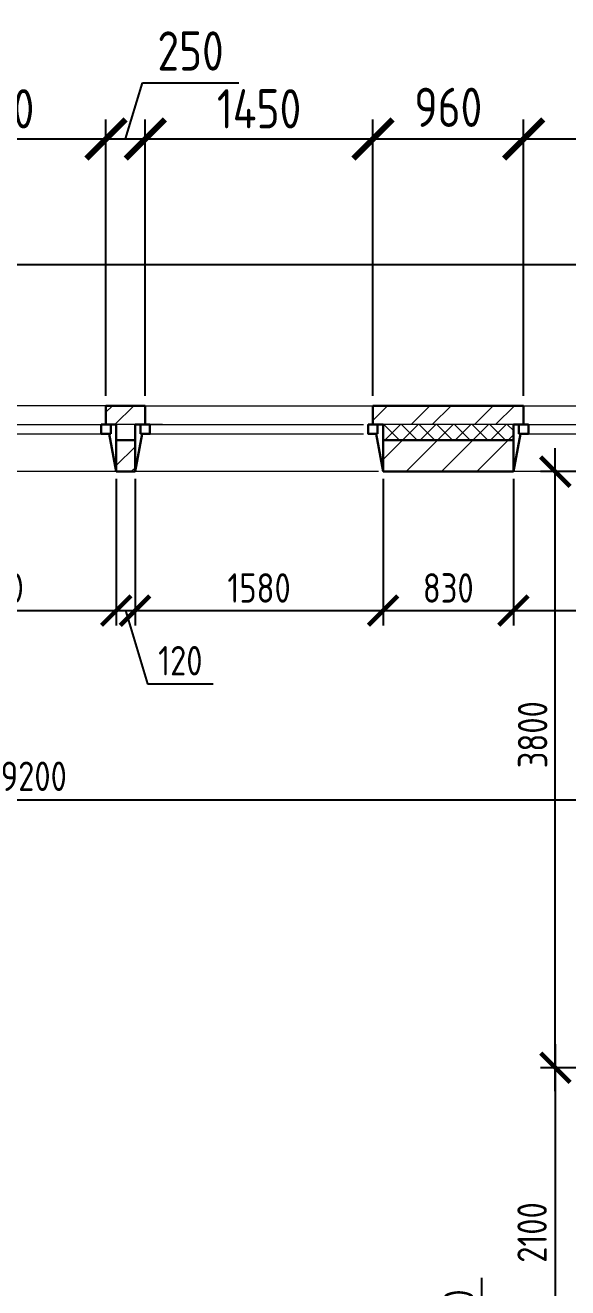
# Model space of a CAD drawing. Header units: millimetres. Extents: x -56498 to 234605, y -296269 to -29969.
# Drawn here: x 90328 to 93783, y -39588 to -31540 of the extents above; entities that cross this region are included whole.
import ezdxf

# ---------------------------------------------------------------- set-up
doc = ezdxf.new("R2010")
doc.units = ezdxf.units.MM
doc.header["$LTSCALE"] = 100
doc.header["$PDMODE"] = 35
for name, color, linetype, lineweight in [('0.3', 7, 'Continuous', 30), ('Розміри 0.09', 5, 'Continuous', 9), ('Тонкі 0.18', 142, 'Continuous', 18), ('Штрихування 0.09', 253, 'Continuous', 9)]:
    doc.layers.add(name, color=color, linetype=linetype, lineweight=lineweight)
doc.styles.add('GOST 2.304', font='CS_Gost2304.shx')
doc.dimstyles.new('SPDS', dxfattribs={"dimscale": 100, "dimtxt": 2.5, "dimasz": 2.5, "dimexe": 1.25, "dimexo": 0.625, "dimtad": 1, "dimrnd": 0.001, "dimtxsty": 'GOST 2.304', "dimblk": 'ARCHTICK', "dimcen": 2.5, "dimdle": 2, "dimadec": 0, "dimazin": 2, "dimtfac": 0.75, "dimtmove": 1, "dimatfit": 3, "dimfxl": 0, "dimtolj": 1, "dimarcsym": 0})
pattern_1 = [(45, (0, 59424.92), (-202.05576, 202.05576), []), (45, (134.7, 59424.92), (-202.05576, 202.05576), [])]

# ---------------------------------------------------------------- blocks, each defined once
blk = doc.blocks.new('_ArchTick')
at = {"color": 0, "linetype": 'ByBlock', "const_width": 0.15}
blk.add_lwpolyline([(-0.5, -0.5), (0.5, 0.5)], dxfattribs=at)
blk = doc.blocks.new('*D942')
at = {"layer": 'Defpoints', "color": 0, "transparency": 16777216}
for p in [(89002.3, -33065.4), (98341.3, -33065.4), (96502.3, -33965.4)]:
    blk.add_point(p, dxfattribs=at)
at = {"layer": 'Розміри 0.09', "color": 0, "lineweight": -2, "transparency": 16777216}
for p, q in [((98341.3, -34165.4), (98341.3, -32865.4)), ((89064.8, -33065.4), (98466.3, -33065.4)), ((96564.8, -33965.4), (98466.3, -33965.4))]:
    blk.add_line(p, q, dxfattribs=at)
at = {"layer": 'Розміри 0.09', "color": 0, "lineweight": -2, "transparency": 16777216, "xscale": 250, "yscale": 250, "zscale": 250}
for p, rotation in [((98341.3, -33065.4), 90), ((98341.3, -33965.4), 270)]:
    blk.add_blockref('_ArchTick', p, dxfattribs=dict(at, rotation=rotation))
at = {"layer": 'Розміри 0.09', "color": 0, "transparency": 16777216, "insert": (98146.6, -33515.4), "char_height": 250, "attachment_point": 5, "rotation": 90, "style": 'GOST 2.304'}
blk.add_mtext('\\A1;900', dxfattribs=at)
blk = doc.blocks.new('*D913')
at = {"layer": 'Defpoints', "color": 0, "transparency": 16777216}
for p in [(94952.3, -32265.4), (93502.3, -33965.4), (94952.3, -33965.4)]:
    blk.add_point(p, dxfattribs=at)
at = {"layer": 'Розміри 0.09', "color": 0, "lineweight": -2, "transparency": 16777216}
for p, q in [((93502.3, -33902.9), (93502.3, -32140.4)), ((94952.3, -33902.9), (94952.3, -32140.4)), ((93302.3, -32265.4), (95152.3, -32265.4))]:
    blk.add_line(p, q, dxfattribs=at)
at = {"layer": 'Розміри 0.09', "color": 0, "lineweight": -2, "transparency": 16777216, "xscale": 250, "yscale": 250, "zscale": 250, "rotation": 180}
blk.add_blockref('_ArchTick', (93502.3, -32265.4), dxfattribs=at)
at = {"layer": 'Розміри 0.09', "color": 0, "lineweight": -2, "transparency": 16777216, "xscale": 250, "yscale": 250, "zscale": 250}
blk.add_blockref('_ArchTick', (94952.3, -32265.4), dxfattribs=at)
at = {"layer": 'Розміри 0.09', "color": 0, "transparency": 16777216, "insert": (94227.3, -32072.8), "char_height": 250, "attachment_point": 5, "style": 'GOST 2.304'}
blk.add_mtext('\\A1;1450', dxfattribs=at)
blk = doc.blocks.new('*D914')
at = {"layer": 'Defpoints', "color": 0, "transparency": 16777216}
for p in [(92542.3, -32265.4), (91092.3, -33965.4), (92542.3, -33965.4)]:
    blk.add_point(p, dxfattribs=at)
at = {"layer": 'Розміри 0.09', "color": 0, "lineweight": -2, "transparency": 16777216}
for p, q in [((91092.3, -33902.9), (91092.3, -32140.4)), ((92542.3, -33902.9), (92542.3, -32140.4)), ((90892.3, -32265.4), (92742.3, -32265.4))]:
    blk.add_line(p, q, dxfattribs=at)
at = {"layer": 'Розміри 0.09', "color": 0, "lineweight": -2, "transparency": 16777216, "xscale": 250, "yscale": 250, "zscale": 250, "rotation": 180}
blk.add_blockref('_ArchTick', (91092.3, -32265.4), dxfattribs=at)
at = {"layer": 'Розміри 0.09', "color": 0, "lineweight": -2, "transparency": 16777216, "xscale": 250, "yscale": 250, "zscale": 250}
blk.add_blockref('_ArchTick', (92542.3, -32265.4), dxfattribs=at)
at = {"layer": 'Розміри 0.09', "color": 0, "transparency": 16777216, "insert": (91817.3, -32072.8), "char_height": 250, "attachment_point": 5, "style": 'GOST 2.304'}
blk.add_mtext('\\A1;1450', dxfattribs=at)
blk = doc.blocks.new('*D915')
at = {"layer": 'Defpoints', "color": 0, "transparency": 16777216}
for p in [(90842.3, -32265.4), (89392.3, -33965.4), (90842.3, -33965.4)]:
    blk.add_point(p, dxfattribs=at)
at = {"layer": 'Розміри 0.09', "color": 0, "lineweight": -2, "transparency": 16777216}
for p, q in [((89392.3, -33902.9), (89392.3, -32140.4)), ((90842.3, -33902.9), (90842.3, -32140.4)), ((89192.3, -32265.4), (91042.3, -32265.4))]:
    blk.add_line(p, q, dxfattribs=at)
at = {"layer": 'Розміри 0.09', "color": 0, "lineweight": -2, "transparency": 16777216, "xscale": 250, "yscale": 250, "zscale": 250, "rotation": 180}
blk.add_blockref('_ArchTick', (89392.3, -32265.4), dxfattribs=at)
at = {"layer": 'Розміри 0.09', "color": 0, "lineweight": -2, "transparency": 16777216, "xscale": 250, "yscale": 250, "zscale": 250}
blk.add_blockref('_ArchTick', (90842.3, -32265.4), dxfattribs=at)
at = {"layer": 'Розміри 0.09', "color": 0, "transparency": 16777216, "insert": (90117.3, -32072.8), "char_height": 250, "attachment_point": 5, "style": 'GOST 2.304'}
blk.add_mtext('\\A1;1450', dxfattribs=at)
blk = doc.blocks.new('*D917')
at = {"layer": 'Defpoints', "color": 0, "transparency": 16777216}
for p in [(93502.3, -32265.4), (92542.3, -33965.4), (93502.3, -33965.4)]:
    blk.add_point(p, dxfattribs=at)
at = {"layer": 'Розміри 0.09', "color": 0, "lineweight": -2, "transparency": 16777216}
for p, q in [((92542.3, -33902.9), (92542.3, -32140.4)), ((93502.3, -33902.9), (93502.3, -32140.4)), ((92342.3, -32265.4), (93702.3, -32265.4))]:
    blk.add_line(p, q, dxfattribs=at)
at = {"layer": 'Розміри 0.09', "color": 0, "lineweight": -2, "transparency": 16777216, "xscale": 250, "yscale": 250, "zscale": 250, "rotation": 180}
blk.add_blockref('_ArchTick', (92542.3, -32265.4), dxfattribs=at)
at = {"layer": 'Розміри 0.09', "color": 0, "lineweight": -2, "transparency": 16777216, "xscale": 250, "yscale": 250, "zscale": 250}
blk.add_blockref('_ArchTick', (93502.3, -32265.4), dxfattribs=at)
at = {"layer": 'Розміри 0.09', "color": 0, "transparency": 16777216, "insert": (93022.3, -32063.5), "char_height": 250, "attachment_point": 5, "style": 'GOST 2.304'}
blk.add_mtext('\\A1;960', dxfattribs=at)
blk = doc.blocks.new('*D918')
at = {"layer": 'Defpoints', "color": 0, "transparency": 16777216}
for p in [(91092.3, -32265.4), (90842.3, -33965.4), (91092.3, -33965.4)]:
    blk.add_point(p, dxfattribs=at)
at = {"layer": 'Розміри 0.09', "color": 0, "lineweight": -2, "transparency": 16777216}
for p, q in [((90967.3, -32265.4), (91074.9, -31906.8)), ((91074.9, -31906.8), (91687.4, -31906.8)), ((90842.3, -33902.9), (90842.3, -32140.4)), ((91092.3, -33902.9), (91092.3, -32140.4)), ((90642.3, -32265.4), (91292.3, -32265.4))]:
    blk.add_line(p, q, dxfattribs=at)
at = {"layer": 'Розміри 0.09', "color": 0, "lineweight": -2, "transparency": 16777216, "xscale": 250, "yscale": 250, "zscale": 250, "rotation": 180}
blk.add_blockref('_ArchTick', (90842.3, -32265.4), dxfattribs=at)
at = {"layer": 'Розміри 0.09', "color": 0, "lineweight": -2, "transparency": 16777216, "xscale": 250, "yscale": 250, "zscale": 250}
blk.add_blockref('_ArchTick', (91092.3, -32265.4), dxfattribs=at)
at = {"layer": 'Розміри 0.09', "color": 0, "transparency": 16777216, "insert": (91381.1, -31704.5), "char_height": 250, "attachment_point": 5, "style": 'GOST 2.304'}
blk.add_mtext('\\A1;250', dxfattribs=at)
blk = doc.blocks.new('*D1214')
at = {"layer": 'Defpoints', "color": 0, "transparency": 16777216}
for p in [(93704.1, -34385.4), (95017.3, -34385.4), (94982.3, -38185.4)]:
    blk.add_point(p, dxfattribs=at)
at = {"layer": 'Розміри 0.09', "color": 0, "lineweight": -2, "transparency": 16777216}
for p, q in [((93704.1, -38335.4), (93704.1, -34235.4)), ((94970.4, -34385.4), (93610.4, -34385.4)), ((94935.4, -38185.4), (93610.4, -38185.4))]:
    blk.add_line(p, q, dxfattribs=at)
at = {"layer": 'Розміри 0.09', "color": 0, "lineweight": -2, "transparency": 16777216, "xscale": 187.5, "yscale": 187.5, "zscale": 187.5}
for p, rotation in [((93704.1, -34385.4), 90), ((93704.1, -38185.4), 270)]:
    blk.add_blockref('_ArchTick', p, dxfattribs=dict(at, rotation=rotation))
at = {"layer": 'Розміри 0.09', "color": 0, "transparency": 16777216, "insert": (93559.6, -36062.6), "char_height": 187.5, "attachment_point": 5, "rotation": 90, "style": 'GOST 2.304'}
blk.add_mtext('\\A1;3800', dxfattribs=at)
blk = doc.blocks.new('*D1215')
at = {"layer": 'Defpoints', "color": 0, "transparency": 16777216}
for p in [(94982.3, -38185.4), (93704.1, -40285.4), (94441.3, -40285.4)]:
    blk.add_point(p, dxfattribs=at)
at = {"layer": 'Розміри 0.09', "color": 0, "lineweight": -2, "transparency": 16777216}
for p, q in [((93704.1, -38035.4), (93704.1, -40435.4)), ((94935.4, -38185.4), (93610.4, -38185.4)), ((94394.4, -40285.4), (93610.4, -40285.4))]:
    blk.add_line(p, q, dxfattribs=at)
at = {"layer": 'Розміри 0.09', "color": 0, "lineweight": -2, "transparency": 16777216, "xscale": 187.5, "yscale": 187.5, "zscale": 187.5}
for p, rotation in [((93704.1, -38185.4), 90), ((93704.1, -40285.4), 270)]:
    blk.add_blockref('_ArchTick', p, dxfattribs=dict(at, rotation=rotation))
at = {"layer": 'Розміри 0.09', "color": 0, "transparency": 16777216, "insert": (93556.2, -39235.4), "char_height": 187.5, "attachment_point": 5, "rotation": 90, "style": 'GOST 2.304'}
blk.add_mtext('\\A1;2100', dxfattribs=at)
blk = doc.blocks.new('*D1218')
at = {"layer": 'Defpoints', "color": 0, "transparency": 16777216}
for p in [(89327.3, -34385.4), (90907.3, -34385.4), (90907.3, -35271.6)]:
    blk.add_point(p, dxfattribs=at)
at = {"layer": 'Розміри 0.09', "color": 0, "lineweight": -2, "transparency": 16777216}
for p, q in [((89327.3, -34432.3), (89327.3, -35365.4)), ((90907.3, -34432.3), (90907.3, -35365.4)), ((89177.3, -35271.6), (91057.3, -35271.6))]:
    blk.add_line(p, q, dxfattribs=at)
at = {"layer": 'Розміри 0.09', "color": 0, "lineweight": -2, "transparency": 16777216, "xscale": 187.5, "yscale": 187.5, "zscale": 187.5, "rotation": 180}
blk.add_blockref('_ArchTick', (89327.3, -35271.6), dxfattribs=at)
at = {"layer": 'Розміри 0.09', "color": 0, "lineweight": -2, "transparency": 16777216, "xscale": 187.5, "yscale": 187.5, "zscale": 187.5}
blk.add_blockref('_ArchTick', (90907.3, -35271.6), dxfattribs=at)
at = {"layer": 'Розміри 0.09', "color": 0, "transparency": 16777216, "insert": (90117.3, -35127.1), "char_height": 187.5, "attachment_point": 5, "style": 'GOST 2.304'}
blk.add_mtext('\\A1;1580', dxfattribs=at)
blk = doc.blocks.new('*D1219')
at = {"layer": 'Defpoints', "color": 0, "transparency": 16777216}
for p in [(90907.3, -34385.4), (91027.3, -34385.4), (91027.3, -35271.6)]:
    blk.add_point(p, dxfattribs=at)
at = {"layer": 'Розміри 0.09', "color": 0, "lineweight": -2, "transparency": 16777216}
for p, q in [((90907.3, -34432.3), (90907.3, -35365.4)), ((91027.3, -34432.3), (91027.3, -35365.4)), ((90757.3, -35271.6), (91177.3, -35271.6)), ((90967.3, -35271.6), (91107.4, -35738.7)), ((91107.4, -35738.7), (91524.6, -35738.7))]:
    blk.add_line(p, q, dxfattribs=at)
at = {"layer": 'Розміри 0.09', "color": 0, "lineweight": -2, "transparency": 16777216, "xscale": 187.5, "yscale": 187.5, "zscale": 187.5, "rotation": 180}
blk.add_blockref('_ArchTick', (90907.3, -35271.6), dxfattribs=at)
at = {"layer": 'Розміри 0.09', "color": 0, "lineweight": -2, "transparency": 16777216, "xscale": 187.5, "yscale": 187.5, "zscale": 187.5}
blk.add_blockref('_ArchTick', (91027.3, -35271.6), dxfattribs=at)
at = {"layer": 'Розміри 0.09', "color": 0, "transparency": 16777216, "insert": (91316, -35590.8), "char_height": 187.5, "attachment_point": 5, "style": 'GOST 2.304'}
blk.add_mtext('\\A1;120', dxfattribs=at)
blk = doc.blocks.new('*D1220')
at = {"layer": 'Defpoints', "color": 0, "transparency": 16777216}
for p in [(91027.3, -34385.4), (92607.3, -34385.4), (92607.3, -35271.6)]:
    blk.add_point(p, dxfattribs=at)
at = {"layer": 'Розміри 0.09', "color": 0, "lineweight": -2, "transparency": 16777216}
for p, q in [((91027.3, -34432.3), (91027.3, -35365.4)), ((92607.3, -34432.3), (92607.3, -35365.4)), ((90877.3, -35271.6), (92757.3, -35271.6))]:
    blk.add_line(p, q, dxfattribs=at)
at = {"layer": 'Розміри 0.09', "color": 0, "lineweight": -2, "transparency": 16777216, "xscale": 187.5, "yscale": 187.5, "zscale": 187.5, "rotation": 180}
blk.add_blockref('_ArchTick', (91027.3, -35271.6), dxfattribs=at)
at = {"layer": 'Розміри 0.09', "color": 0, "lineweight": -2, "transparency": 16777216, "xscale": 187.5, "yscale": 187.5, "zscale": 187.5}
blk.add_blockref('_ArchTick', (92607.3, -35271.6), dxfattribs=at)
at = {"layer": 'Розміри 0.09', "color": 0, "transparency": 16777216, "insert": (91817.3, -35127.1), "char_height": 187.5, "attachment_point": 5, "style": 'GOST 2.304'}
blk.add_mtext('\\A1;1580', dxfattribs=at)
blk = doc.blocks.new('*D1224')
at = {"layer": 'Defpoints', "color": 0, "transparency": 16777216}
for p in [(92607.3, -34385.4), (93437.3, -34385.4), (93437.3, -35271.6)]:
    blk.add_point(p, dxfattribs=at)
at = {"layer": 'Розміри 0.09', "color": 0, "lineweight": -2, "transparency": 16777216}
for p, q in [((92607.3, -34432.3), (92607.3, -35365.4)), ((93437.3, -34432.3), (93437.3, -35365.4)), ((92457.3, -35271.6), (93587.3, -35271.6))]:
    blk.add_line(p, q, dxfattribs=at)
at = {"layer": 'Розміри 0.09', "color": 0, "lineweight": -2, "transparency": 16777216, "xscale": 187.5, "yscale": 187.5, "zscale": 187.5, "rotation": 180}
blk.add_blockref('_ArchTick', (92607.3, -35271.6), dxfattribs=at)
at = {"layer": 'Розміри 0.09', "color": 0, "lineweight": -2, "transparency": 16777216, "xscale": 187.5, "yscale": 187.5, "zscale": 187.5}
blk.add_blockref('_ArchTick', (93437.3, -35271.6), dxfattribs=at)
at = {"layer": 'Розміри 0.09', "color": 0, "transparency": 16777216, "insert": (93022.3, -35127.1), "char_height": 187.5, "attachment_point": 5, "style": 'GOST 2.304'}
blk.add_mtext('\\A1;830', dxfattribs=at)
blk = doc.blocks.new('*D1225')
at = {"layer": 'Defpoints', "color": 0, "transparency": 16777216}
for p in [(93437.3, -34385.4), (95017.3, -34385.4), (95017.3, -35271.6)]:
    blk.add_point(p, dxfattribs=at)
at = {"layer": 'Розміри 0.09', "color": 0, "lineweight": -2, "transparency": 16777216}
for p, q in [((93437.3, -34432.3), (93437.3, -35365.4)), ((95017.3, -34432.3), (95017.3, -35365.4)), ((93287.3, -35271.6), (95167.3, -35271.6))]:
    blk.add_line(p, q, dxfattribs=at)
at = {"layer": 'Розміри 0.09', "color": 0, "lineweight": -2, "transparency": 16777216, "xscale": 187.5, "yscale": 187.5, "zscale": 187.5, "rotation": 180}
blk.add_blockref('_ArchTick', (93437.3, -35271.6), dxfattribs=at)
at = {"layer": 'Розміри 0.09', "color": 0, "lineweight": -2, "transparency": 16777216, "xscale": 187.5, "yscale": 187.5, "zscale": 187.5}
blk.add_blockref('_ArchTick', (95017.3, -35271.6), dxfattribs=at)
at = {"layer": 'Розміри 0.09', "color": 0, "transparency": 16777216, "insert": (94044.6, -35127.1), "char_height": 187.5, "attachment_point": 5, "style": 'GOST 2.304'}
blk.add_mtext('\\A1;1580', dxfattribs=at)
blk = doc.blocks.new('*D1234')
at = {"layer": 'Defpoints', "color": 0, "transparency": 16777216}
for p in [(94441.3, -40285.4), (93704.1, -40485.4), (94027.6, -40485.4)]:
    blk.add_point(p, dxfattribs=at)
at = {"layer": 'Розміри 0.09', "color": 0, "lineweight": -2, "transparency": 16777216}
for p, q in [((93237, -39983.1), (93237, -39523.7)), ((93704.1, -40385.4), (93237, -39983.1)), ((93704.1, -40135.4), (93704.1, -40635.4)), ((94394.4, -40285.4), (93610.4, -40285.4)), ((93980.7, -40485.4), (93610.4, -40485.4))]:
    blk.add_line(p, q, dxfattribs=at)
at = {"layer": 'Розміри 0.09', "color": 0, "lineweight": -2, "transparency": 16777216, "xscale": 187.5, "yscale": 187.5, "zscale": 187.5}
for p, rotation in [((93704.1, -40285.4), 90), ((93704.1, -40485.4), 270)]:
    blk.add_blockref('_ArchTick', p, dxfattribs=dict(at, rotation=rotation))
at = {"layer": 'Розміри 0.09', "color": 0, "transparency": 16777216, "insert": (93089.1, -39753.4), "char_height": 187.5, "attachment_point": 5, "rotation": 90, "style": 'GOST 2.304'}
blk.add_mtext('\\A1;200', dxfattribs=at)
blk = doc.blocks.new('*D1235')
at = {"layer": 'Defpoints', "color": 0, "transparency": 16777216}
for p in [(85782.3, -36480.7), (85782.3, -40285.4), (94982.3, -40285.4)]:
    blk.add_point(p, dxfattribs=at)
at = {"layer": 'Розміри 0.09', "color": 0, "lineweight": -2, "transparency": 16777216}
for p, q in [((85782.3, -40238.6), (85782.3, -36387)), ((94982.3, -40238.6), (94982.3, -36387)), ((95132.3, -36480.7), (85632.3, -36480.7))]:
    blk.add_line(p, q, dxfattribs=at)
at = {"layer": 'Розміри 0.09', "color": 0, "lineweight": -2, "transparency": 16777216, "xscale": 187.5, "yscale": 187.5, "zscale": 187.5, "rotation": 180}
blk.add_blockref('_ArchTick', (85782.3, -36480.7), dxfattribs=at)
at = {"layer": 'Розміри 0.09', "color": 0, "lineweight": -2, "transparency": 16777216, "xscale": 187.5, "yscale": 187.5, "zscale": 187.5}
blk.add_blockref('_ArchTick', (94982.3, -36480.7), dxfattribs=at)
at = {"layer": 'Розміри 0.09', "color": 0, "transparency": 16777216, "insert": (90382.3, -36327.4), "char_height": 187.5, "attachment_point": 5, "style": 'GOST 2.304'}
blk.add_mtext('\\A1;9200', dxfattribs=at)

msp = doc.modelspace()

# ---------------------------------------------------------------- hatches: boundary and pattern name
at = {"layer": 'Штрихування 0.09'}
h = msp.add_hatch(dxfattribs=at)
h.set_pattern_fill('ANSI32', color=256, scale=30, style=0)
h.set_pattern_definition(pattern_1)
h.paths.add_polyline_path([(91027.292, -34085.435), (90907.29, -34085.435), (90907.29, -34185.435), (91027.292, -34185.435)])
h.paths.add_polyline_path([(91027.292, -34185.435), (90907.29, -34185.435), (90907.29, -34385.435), (91027.292, -34385.435)])
h.paths.add_polyline_path([(91092.292, -33965.435), (90842.29, -33965.435), (90842.29, -34085.435), (90872.29, -34085.435), (90907.29, -34085.435), (91092.292, -34085.435)])
h = msp.add_hatch(dxfattribs=at)
h.set_pattern_fill('ANSI32', color=256, scale=30, style=0)
h.set_pattern_definition(pattern_1)
h.paths.add_polyline_path([(93502.286, -33965.435), (92542.292, -33965.435), (92542.292, -34085.435), (92572.292, -34085.435), (92607.292, -34085.435), (93497.29, -34085.435), (93502.286, -34085.435)])
h = msp.add_hatch(dxfattribs=at)
h.set_pattern_fill('ANSI37', color=256, scale=25, style=0)
h.set_pattern_definition([(45, (0, 59424.92), (-56.1266, 56.1266), []), (135, (0, 59424.92), (-56.1266, -56.1266), [])])
h.paths.add_polyline_path([(93437.286, -34085.435), (92607.292, -34085.435), (92607.292, -34185.435), (93437.286, -34185.435)])
h = msp.add_hatch(dxfattribs=at)
h.set_pattern_fill('ANSI32', color=256, scale=40, style=0)
h.set_pattern_definition([(45, (0, 59424.92), (-269.4077, 269.4077), []), (45, (179.6, 59424.92), (-269.4077, 269.4077), [])])
h.paths.add_polyline_path([(91027.292, -34185.435), (90907.29, -34185.435), (90907.29, -34385.435), (91027.292, -34385.435)])
h = msp.add_hatch(dxfattribs=at)
h.set_pattern_fill('ANSI31', color=256, scale=50, style=0)
h.set_pattern_definition([(45, (0, 59424.92), (-112.2532, 112.2532), [])])
h.paths.add_polyline_path([(93437.286, -34185.435), (92607.292, -34185.435), (92607.292, -34385.435), (93437.286, -34385.435)])

# ---------------------------------------------------------------- linework, layer by layer
at = {"layer": '0.3'}
for p, q in [((91092.292, -33965.435), (90842.29, -33965.435)), ((90842.29, -33965.435), (90842.29, -34085.435)), ((91092.292, -33965.435), (91092.292, -34085.435)), ((93502.286, -33965.435), (92542.292, -33965.435)), ((92542.292, -33965.435), (92542.292, -34085.435)), ((93502.286, -33965.435), (93502.286, -34085.435)), ((90907.29, -34085.435), (90842.29, -34085.435)), ((90907.29, -34385.435), (90907.29, -34085.435)), ((91027.292, -34385.435), (91027.292, -34085.435)), ((91027.292, -34085.435), (91092.292, -34085.435)), ((92607.292, -34085.435), (92542.292, -34085.435)), ((92607.292, -34385.435), (92607.292, -34085.435)), ((93437.286, -34385.435), (93437.286, -34085.435)), ((93437.286, -34085.435), (93502.286, -34085.435)), ((90862.29, -34145.435), (90907.29, -34385.435)), ((91027.292, -34185.435), (90907.322, -34185.435)), ((91072.292, -34145.435), (91027.292, -34385.435)), ((92562.292, -34145.435), (92607.292, -34385.435)), ((93437.286, -34185.435), (92607.292, -34185.435)), ((93482.286, -34145.435), (93437.286, -34385.435)), ((91027.292, -34385.435), (90907.322, -34385.435)), ((93437.286, -34385.435), (92607.292, -34385.435))]:
    msp.add_line(p, q, dxfattribs=at)
for points in [[(90872.29, -34145.435), (90872.29, -34085.435), (90812.29, -34085.435), (90812.29, -34145.435)], [(91062.292, -34145.435), (91062.292, -34085.435), (91122.292, -34085.435), (91122.292, -34145.435)], [(92572.292, -34145.435), (92572.292, -34085.435), (92512.292, -34085.435), (92512.292, -34145.435)], [(93472.286, -34145.435), (93472.286, -34085.435), (93532.286, -34085.435), (93532.286, -34145.435)]]:
    msp.add_lwpolyline(points, close=True, dxfattribs=at)
at = {"layer": 'Тонкі 0.18'}
for p, q in [((90842.29, -33965.435), (89392.29, -33965.435)), ((91092.292, -33965.435), (92542.292, -33965.435)), ((93502.286, -33965.435), (94952.289, -33965.435)), ((89452.259, -34085.435), (90812.259, -34085.435)), ((91202.29, -34085.435), (90812.29, -34085.435)), ((91122.292, -34085.435), (92482.292, -34085.435)), ((93497.29, -34085.435), (92562.29, -34085.435)), ((93532.286, -34085.435), (94922.289, -34085.435)), ((89422.303, -34145.435), (90812.259, -34145.435)), ((91122.292, -34145.435), (92482.292, -34145.435)), ((93532.286, -34145.435), (94922.289, -34145.435)), ((90907.259, -34385.435), (89357.259, -34385.435)), ((92577.292, -34385.435), (91027.292, -34385.435)), ((95017.289, -34385.435), (93437.286, -34385.435))]:
    msp.add_line(p, q, dxfattribs=at)

# ---------------------------------------------------------------- dimensions: what is measured, and where the dimension line sits
at = {"layer": 'Розміри 0.09'}
for base, p1, p2, angle, override, picture, middle in [((91092.292, -32265.435), (90842.29, -33965.435), (91092.292, -33965.435), 180, {"dimlfac": 1, "dimtxsty": 'GOST 2.304', "dimblk1": 'ArchTick', "dimblk2": 'ArchTick', "dimsah": 1, "dimtolj": 1}, '*D918', (91137.374, -31704.465)), ((90842.29, -32265.435), (89392.29, -33965.435), (90842.29, -33965.435), 180, {"dimlfac": 1, "dimtxsty": 'GOST 2.304', "dimblk1": 'ArchTick', "dimblk2": 'ArchTick', "dimsah": 1, "dimtolj": 1}, '*D915', (90117.29, -32072.757)), ((92542.292, -32265.435), (91092.292, -33965.435), (92542.292, -33965.435), 180, {"dimlfac": 1, "dimtxsty": 'GOST 2.304', "dimblk1": 'ArchTick', "dimblk2": 'ArchTick', "dimsah": 1, "dimtolj": 1}, '*D914', (91817.292, -32072.757)), ((94952.289, -32265.435), (93502.286, -33965.435), (94952.289, -33965.435), 180, {"dimlfac": 1, "dimtxsty": 'GOST 2.304', "dimblk1": 'ArchTick', "dimblk2": 'ArchTick', "dimsah": 1, "dimtolj": 1}, '*D913', (94227.288, -32072.757)), ((98341.29, -33065.435), (96502.29, -33965.435), (89002.29, -33065.435), 90, {"dimlfac": 1, "dimtxsty": 'GOST 2.304', "dimblk1": 'ArchTick', "dimblk2": 'ArchTick', "dimsah": 1, "dimtolj": 1}, '*D942', (98146.556, -33515.435)), ((90907.29, -35271.627), (89327.29, -34385.435), (90907.29, -34385.435), 180, {"dimscale": 75, "dimlfac": 1, "dimtxsty": 'GOST 2.304', "dimblk1": 'ArchTick', "dimblk2": 'ArchTick', "dimsah": 1, "dimtolj": 1}, '*D1218', (90117.29, -35127.119)), ((91027.292, -35271.627), (90907.29, -34385.435), (91027.292, -34385.435), 180, {"dimscale": 75, "dimlfac": 1, "dimtxsty": 'GOST 2.304', "dimblk1": 'ArchTick', "dimblk2": 'ArchTick', "dimsah": 1, "dimtolj": 1}, '*D1219', (91154.296, -35590.838)), ((92607.292, -35271.627), (91027.292, -34385.435), (92607.292, -34385.435), 180, {"dimscale": 75, "dimlfac": 1, "dimtxsty": 'GOST 2.304', "dimblk1": 'ArchTick', "dimblk2": 'ArchTick', "dimsah": 1, "dimtolj": 1}, '*D1220', (91817.292, -35127.119)), ((85782.29, -36480.714), (94982.29, -40285.435), (85782.29, -40285.435), 180, {"dimscale": 75, "dimlfac": 1, "dimtxsty": 'GOST 2.304', "dimblk1": 'ArchTick', "dimblk2": 'ArchTick', "dimsah": 1, "dimtolj": 1}, '*D1235', (90382.29, -36327.402)), ((93704.128, -40285.435), (94982.29, -38185.435), (94441.299, -40285.435), 90, {"dimscale": 75, "dimlfac": 1, "dimtxsty": 'GOST 2.304', "dimblk1": 'ArchTick', "dimblk2": 'ArchTick', "dimsah": 1, "dimtolj": 1}, '*D1215', (93556.241, -39235.435))]:
    dim = msp.add_linear_dim(base=base, p1=p1, p2=p2, angle=angle, dimstyle='SPDS', override=override, dxfattribs=at)
    dim.commit()
    dim.dimension.update_dxf_attribs({"geometry": picture, "text_midpoint": middle})
for base, p1, p2, text, override, picture, middle in [((93502.286, -32265.435), (92542.292, -33965.435), (93502.286, -33965.435), '960', {"dimlfac": 1, "dimtxsty": 'GOST 2.304', "dimblk1": 'ArchTick', "dimblk2": 'ArchTick', "dimsah": 1, "dimtolj": 1}, '*D917', (93022.289, -32063.467)), ((93437.286, -35271.627), (92607.292, -34385.435), (93437.286, -34385.435), '830', {"dimscale": 75, "dimlfac": 1, "dimtxsty": 'GOST 2.304', "dimblk1": 'ArchTick', "dimblk2": 'ArchTick', "dimsah": 1, "dimtolj": 1}, '*D1224', (93022.289, -35127.119))]:
    dim = msp.add_linear_dim(base=base, p1=p1, p2=p2, angle=180, text=text, dimstyle='SPDS', override=override, dxfattribs=at)
    dim.commit()
    dim.dimension.update_dxf_attribs({"geometry": picture, "text_midpoint": middle})
for base, p1, p2, angle, picture, middle in [((93704.128, -34385.435), (94982.29, -38185.435), (95017.289, -34385.435), 90, '*D1214', (93704.128, -36062.576)), ((95017.289, -35271.627), (93437.286, -34385.435), (95017.289, -34385.435), 180, '*D1225', (94044.611, -35271.627)), ((93704.128, -40485.435), (94441.299, -40285.435), (94027.559, -40485.435), 90, '*D1234', (93237.03, -39936.232))]:
    dim = msp.add_linear_dim(base=base, p1=p1, p2=p2, angle=angle, dimstyle='SPDS', override={"dimscale": 75, "dimlfac": 1, "dimtxsty": 'GOST 2.304', "dimblk1": 'ArchTick', "dimblk2": 'ArchTick', "dimsah": 1, "dimtolj": 1}, dxfattribs=at)
    dim.commit()
    dim.dimension.update_dxf_attribs({"geometry": picture, "text_midpoint": middle, "dimtype": 160})

doc.saveas('drawing.dxf')
